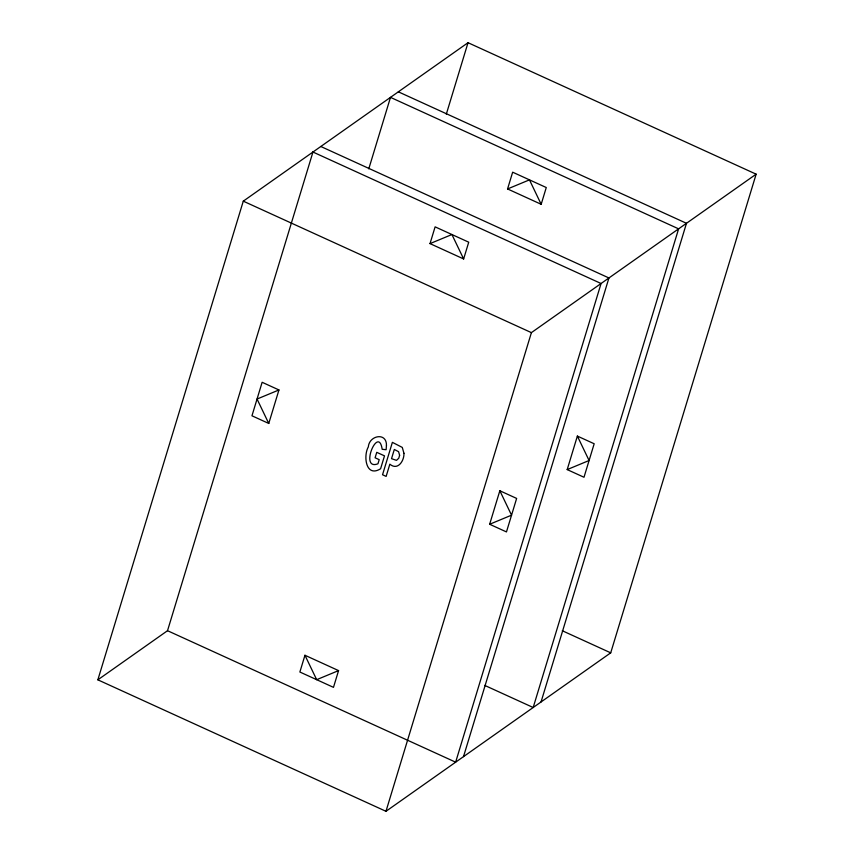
<?xml version="1.0" encoding="UTF-8"?>
<svg xmlns="http://www.w3.org/2000/svg" width="854" height="854" viewBox="0 0 854 854"><rect width="100%" height="100%" fill="white"/><g stroke="black" fill="none" stroke-linecap="round" stroke-linejoin="round"><path stroke-width="1.28" d="M97.858 679.827L243.283 201.16L468.024 42.7L756.142 174.173L610.717 652.84L385.976 811.3L97.858 679.827L167.341 630.828M268.764 423.456L278.948 389.958L262.135 382.282L251.962 415.791L268.764 423.456L257.043 399.042L278.948 389.958M368.779 168.846L390.491 97.367L678.61 228.851L533.184 707.507L484.752 685.41M446.311 114.18L468.024 42.7M304.953 655.264L299.871 672.013L333.476 687.353L338.568 670.603L304.953 655.264L316.674 679.688L338.568 670.603M430.021 243.614L435.113 226.854L468.729 242.194L463.637 258.954L430.021 243.614L451.926 234.53L463.637 258.954M507.564 188.947L512.656 172.188L546.272 187.528L541.18 204.287L507.564 188.947L529.459 179.863L541.18 204.287M385.976 811.3L531.401 332.633L756.142 174.173M489.652 524.26L499.836 490.751L516.638 498.426L506.465 531.925L489.652 524.26L511.546 515.175L499.836 490.751M463.508 756.633L608.934 277.966L320.816 146.493M567.195 469.593L577.368 436.084L594.181 443.76L583.997 477.258L567.195 469.593L589.089 460.509L577.368 436.084M541.041 701.967L686.477 223.3L398.359 91.826M243.283 201.16L531.401 332.633M562.295 630.743L610.717 652.84M386.456 445.329L386.115 449.706L382.176 449.289C378.418 424.267 359.032 471.13 377.959 463.775L379.208 459.665L375.098 457.787L376.753 452.332L384.503 455.865L380.585 468.771C365.726 478.026 363.163 455.705 368.341 446.898C369.109 435.529 386.627 431.825 386.456 445.329M403.942 453.282C404.337 460.776 397.761 470.96 389.851 464.17L386.136 476.393L382.539 474.749L392.381 442.351L402.287 447.421L403.942 453.282M399.619 455.267L398.754 458.246L396.491 460.359L391.527 458.662L394.313 449.471L398.572 451.67L399.619 455.267M312.959 152.033L167.523 630.7L455.641 762.174L601.067 283.517L312.959 152.033"/></g></svg>
